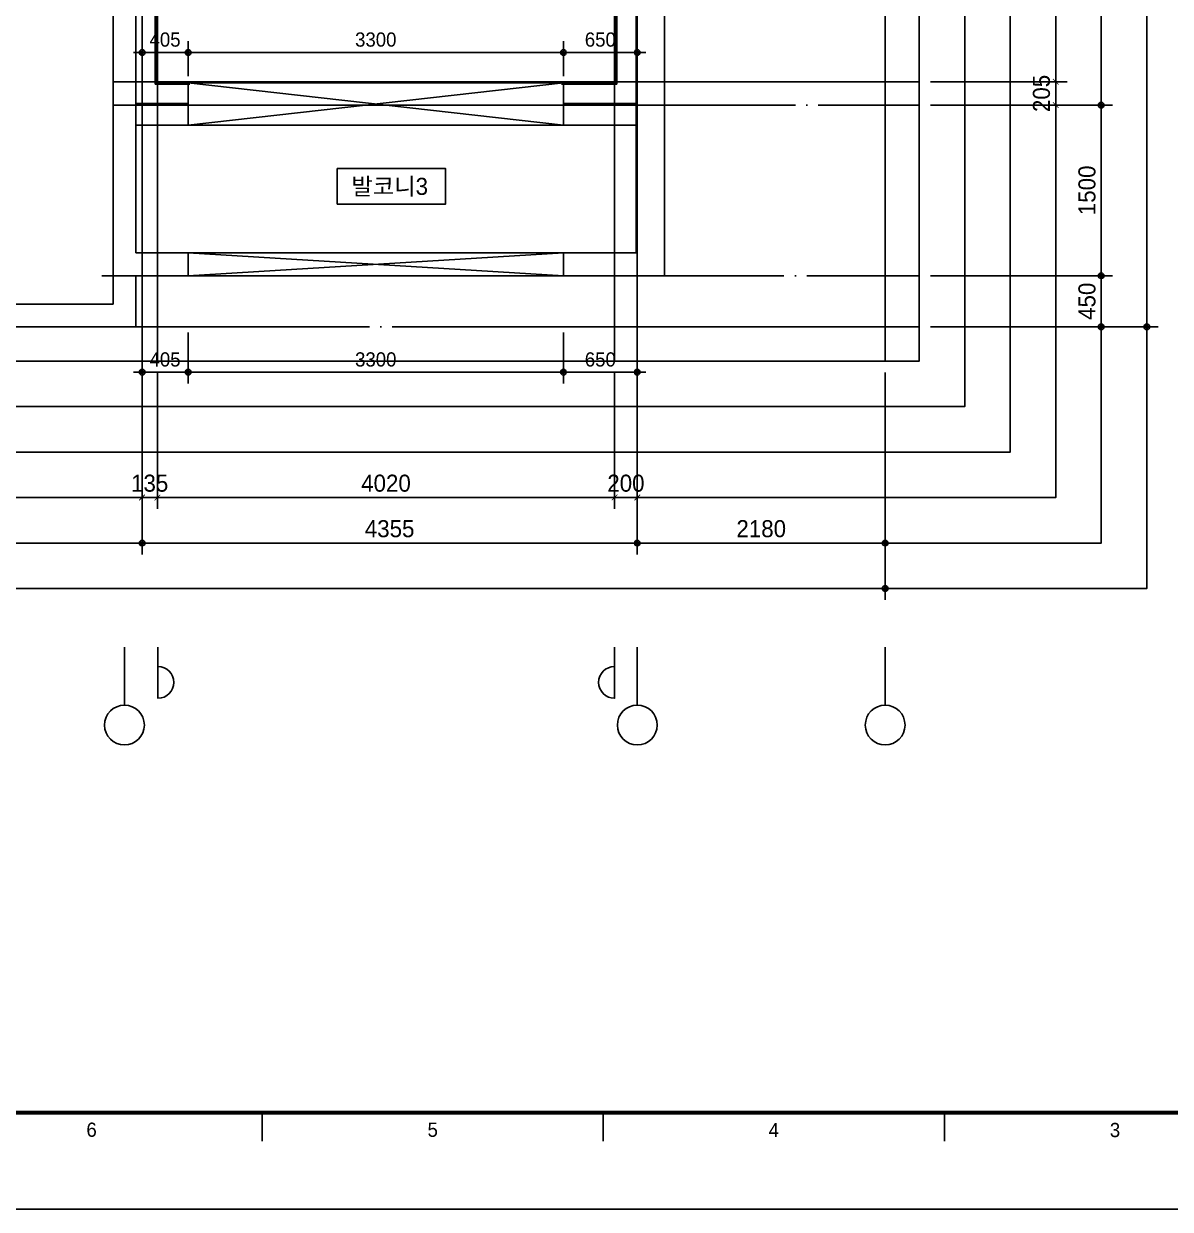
# Model space of a CAD drawing. Header units: millimetres. Extents: x 0 to 92204, y -190080 to 23760.
# Drawn here: x 24953 to 35036, y -100980 to -90558 of the extents above; entities that cross this region are included whole.
import ezdxf
from ezdxf.enums import TextEntityAlignment as Align

# ---------------------------------------------------------------- set-up
doc = ezdxf.new("R2010")
doc.units = ezdxf.units.MM
doc.header["$LTSCALE"] = 100
doc.linetypes.add('AUDIT_D_220706163347-0', pattern=[0])
doc.linetypes.add('CEN', pattern=[62, 60, -1, 0, -1])
doc.layers.get('defpoints').update_dxf_attribs({"color": 139})
for name, color, linetype in [('A-치수', 7, 'AUDIT_D_220706163347-0'), ('AA-BORD-FORM', 7, 'Continuous'), ('AA-BORD-TEXT', 3, 'Continuous'), ('AA-XXXX-DIMS', 7, 'Continuous'), ('CEN_CON', 1, 'CEN'), ('CEN_WALL', 12, 'CEN'), ('CONC', 2, 'Continuous'), ('DIM', 7, 'AUDIT_D_220706163347-0'), ('ELE3_CON', 7, 'Continuous'), ('MC', 135, 'Continuous'), ('WAL', 3, 'Continuous'), ('WAL_DRY', 7, 'Continuous'), ('실명', 3, 'AUDIT_D_220706163347-0'), ('실명박스', 7, 'AUDIT_D_220706163347-0'), ('창호-open', 4, 'Continuous')]:
    doc.layers.add(name, color=color, linetype=linetype)
doc.styles.add('HAUD01', font='Dotum.ttf')
doc.styles.add('돋움', font='Dotum.ttf')
doc.styles.add('맑은고딕', font='malgun.ttf', dxfattribs={"width": 0.9})
doc.dimstyles.new('DIM-50', dxfattribs={"dimscale": 50, "dimtxt": 3, "dimasz": 1, "dimexe": 2, "dimexo": 2, "dimgap": 1, "dimtad": 1, "dimdec": 0, "dimzin": 0, "dimdsep": 46, "dimtxsty": '맑은고딕', "dimblk1": 'DIMDOT', "dimblk2": 'DIMDOT', "dimsah": 1, "dimcen": 0.09, "dimdle": 2, "dimclrd": 7, "dimclre": 7, "dimclrt": 3, "dimadec": 0, "dimazin": 0, "dimtfac": 1, "dimtdec": 0, "dimtix": 1, "dimtmove": 2, "dimatfit": 3, "dimldrblk": 'DIMDOT', "dimfxl": 1, "dimtolj": 1, "dimtzin": 0, "dimarcsym": 0})
doc.dimstyles.new('MCDIM-50', dxfattribs={"dimscale": 50, "dimtxt": 3, "dimasz": 1, "dimexe": 2, "dimexo": 2, "dimgap": 1, "dimtad": 1, "dimdec": 0, "dimzin": 0, "dimdsep": 46, "dimtxsty": '맑은고딕', "dimblk1": 'ARCHTICK', "dimblk2": 'ARCHTICK', "dimsah": 1, "dimcen": 0.09, "dimdle": 2, "dimclrd": 7, "dimclre": 7, "dimclrt": 3, "dimadec": 0, "dimazin": 0, "dimtfac": 1, "dimtdec": 0, "dimtix": 1, "dimtmove": 2, "dimatfit": 3, "dimldrblk": 'ARCHTICK', "dimfxl": 1, "dimtolj": 1, "dimtzin": 0, "dimarcsym": 0})
doc.dimstyles.new('내부100', dxfattribs={"dimscale": 50, "dimtxt": 2.5, "dimasz": 1, "dimexe": 2, "dimexo": 1, "dimgap": 1, "dimtad": 1, "dimdec": 0, "dimzin": 0, "dimdsep": 46, "dimtxsty": '돋움', "dimblk1": 'DIMDOT', "dimblk2": 'DIMDOT', "dimsah": 1, "dimcen": 0.09, "dimdle": 2, "dimclrd": 7, "dimclre": 7, "dimclrt": 3, "dimadec": 0, "dimazin": 0, "dimtfac": 1, "dimtdec": 0, "dimtix": 1, "dimtmove": 2, "dimatfit": 3, "dimldrblk": 'DIMDOT', "dimfxl": 1, "dimtolj": 1, "dimtzin": 0, "dimarcsym": 0})

# ---------------------------------------------------------------- blocks, each defined once
blk = doc.blocks.new('U-121B(기본)1', base_point=(-58207, -129496))
at = {"layer": 'CEN_CON'}
for p, q in [((-58207, -114241), (-58207, -129796)), ((-60387, -129796), (-60387, -120476)), ((-64742, -129796), (-64742, -125371)), ((-65097, -129046), (-57907, -129046)), ((-68742, -129496), (-57907, -129496))]:
    blk.add_line(p, q, dxfattribs=at)
at = {"layer": 'CEN_WALL'}
blk.add_line((-64997, -127546), (-57907, -127546), dxfattribs=at)
at = {"layer": 'CONC'}
for p, q in [((-60397, -124336), (-60397, -128846)), ((-64797, -128846), (-64797, -125661)), ((-64997, -129046), (-64997, -125861)), ((-60147, -126346), (-60147, -129046)), ((-64797, -128846), (-64337, -128846)), ((-64337, -128846), (-64337, -129046)), ((-61037, -128846), (-60397, -128846)), ((-61037, -128846), (-61037, -129046)), ((-64997, -129046), (-64337, -129046)), ((-61037, -129046), (-60147, -129046))]:
    blk.add_line(p, q, dxfattribs=at)
at = {"layer": 'ELE3_CON'}
for p, q in [((-61037, -128846), (-64337, -128846)), ((-64997, -129296), (-64997, -129046)), ((-64797, -129496), (-64797, -129046)), ((-64997, -129296), (-68617, -129296)), ((-64797, -129496), (-68617, -129496))]:
    blk.add_line(p, q, dxfattribs=at)
at = {"layer": 'MC'}
for p, q in [((-60587, -129796), (-60587, -120476)), ((-64607, -129796), (-64607, -125371)), ((-64997, -127341), (-57907, -127341))]:
    blk.add_line(p, q, dxfattribs=at)
at = {"layer": 'WAL'}
for p, q in [((-64797, -127531), (-64337, -127531)), ((-64337, -127531), (-64337, -127721)), ((-61037, -127531), (-60397, -127531)), ((-61037, -127531), (-61037, -127721)), ((-64797, -127721), (-64337, -127721)), ((-61037, -127721), (-60397, -127721))]:
    blk.add_line(p, q, dxfattribs=at)
at = {"layer": 'WAL_DRY'}
for p, q in [((-60577, -127351), (-60577, -124336)), ((-60567, -127361), (-60567, -124346)), ((-64617, -125481), (-64617, -127351)), ((-64627, -125491), (-64627, -127361)), ((-64617, -127351), (-64322, -127351)), ((-61052, -127351), (-60577, -127351)), ((-64627, -127361), (-64322, -127361)), ((-61052, -127361), (-60567, -127361))]:
    blk.add_line(p, q, dxfattribs=at)
blk = doc.blocks.new('DIMDOT')
at = {"layer": 'AA-XXXX-DIMS'}
for p, q in [((-1.5, 0), (1.5, 0)), ((0, -1.5), (0, 1.5))]:
    blk.add_line(p, q, dxfattribs=at)
for radius in [0.5, 0.25]:
    blk.add_circle((0, 0), radius, dxfattribs=at)
blk = doc.blocks.new('*D2605')
at = {"layer": 'defpoints', "color": 0, "transparency": 16777216}
for p in [(21994, -117283), (25994, -117283), (25994, -118883)]:
    blk.add_point(p, dxfattribs=at)
at = {"layer": 'DIM', "color": 7, "lineweight": -2, "transparency": 16777216}
for p, q in [((21994, -117383), (21994, -118983)), ((25994, -117383), (25994, -118983)), ((22044, -118883), (25944, -118883))]:
    blk.add_line(p, q, dxfattribs=at)
at = {"layer": 'DIM', "color": 7, "lineweight": -2, "transparency": 16777216, "xscale": 50, "yscale": 50, "zscale": 50, "rotation": 180}
blk.add_blockref('DIMDOT', (21994, -118883), dxfattribs=at)
at = {"layer": 'DIM', "color": 7, "lineweight": -2, "transparency": 16777216, "xscale": 50, "yscale": 50, "zscale": 50}
blk.add_blockref('DIMDOT', (25994, -118883), dxfattribs=at)
at = {"layer": 'DIM', "color": 3, "transparency": 16777216, "insert": (23994, -118758), "char_height": 150, "attachment_point": 5, "style": 'HAUD01'}
blk.add_mtext('\\A1;4000', dxfattribs=at)
blk = doc.blocks.new('*D2606')
at = {"layer": 'defpoints', "color": 0, "transparency": 16777216}
for p in [(25994, -117283), (30349, -117283), (30349, -118883)]:
    blk.add_point(p, dxfattribs=at)
at = {"layer": 'DIM', "color": 7, "lineweight": -2, "transparency": 16777216}
for p, q in [((25994, -117383), (25994, -118983)), ((30349, -117383), (30349, -118983)), ((26044, -118883), (30299, -118883))]:
    blk.add_line(p, q, dxfattribs=at)
at = {"layer": 'DIM', "color": 7, "lineweight": -2, "transparency": 16777216, "xscale": 50, "yscale": 50, "zscale": 50, "rotation": 180}
blk.add_blockref('DIMDOT', (25994, -118883), dxfattribs=at)
at = {"layer": 'DIM', "color": 7, "lineweight": -2, "transparency": 16777216, "xscale": 50, "yscale": 50, "zscale": 50}
blk.add_blockref('DIMDOT', (30349, -118883), dxfattribs=at)
at = {"layer": 'DIM', "color": 3, "transparency": 16777216, "insert": (28171, -118758), "char_height": 150, "attachment_point": 5, "style": 'HAUD01'}
blk.add_mtext('\\A1;4355', dxfattribs=at)
blk = doc.blocks.new('*D2607')
at = {"layer": 'defpoints', "color": 0, "transparency": 16777216}
for p in [(30349, -117283), (32529, -117283), (32529, -118883)]:
    blk.add_point(p, dxfattribs=at)
at = {"layer": 'DIM', "color": 7, "lineweight": -2, "transparency": 16777216}
for p, q in [((30349, -117383), (30349, -118983)), ((32529, -117383), (32529, -118983)), ((30399, -118883), (32479, -118883))]:
    blk.add_line(p, q, dxfattribs=at)
at = {"layer": 'DIM', "color": 7, "lineweight": -2, "transparency": 16777216, "xscale": 50, "yscale": 50, "zscale": 50, "rotation": 180}
blk.add_blockref('DIMDOT', (30349, -118883), dxfattribs=at)
at = {"layer": 'DIM', "color": 7, "lineweight": -2, "transparency": 16777216, "xscale": 50, "yscale": 50, "zscale": 50}
blk.add_blockref('DIMDOT', (32529, -118883), dxfattribs=at)
at = {"layer": 'DIM', "color": 3, "transparency": 16777216, "insert": (31439, -118758), "char_height": 150, "attachment_point": 5, "style": 'HAUD01'}
blk.add_mtext('\\A1;2180', dxfattribs=at)
blk = doc.blocks.new('*D2608')
at = {"layer": 'defpoints', "color": 0, "transparency": 16777216}
for p in [(7964, -117283), (32529, -117283), (32529, -119283)]:
    blk.add_point(p, dxfattribs=at)
at = {"layer": 'DIM', "color": 7, "lineweight": -2, "transparency": 16777216}
for p, q in [((7964, -117383), (7964, -119383)), ((32529, -117383), (32529, -119383)), ((8014, -119283), (32479, -119283))]:
    blk.add_line(p, q, dxfattribs=at)
at = {"layer": 'DIM', "color": 7, "lineweight": -2, "transparency": 16777216, "xscale": 50, "yscale": 50, "zscale": 50, "rotation": 180}
blk.add_blockref('DIMDOT', (7964, -119283), dxfattribs=at)
at = {"layer": 'DIM', "color": 7, "lineweight": -2, "transparency": 16777216, "xscale": 50, "yscale": 50, "zscale": 50}
blk.add_blockref('DIMDOT', (32529, -119283), dxfattribs=at)
at = {"layer": 'DIM', "color": 3, "transparency": 16777216, "insert": (20246, -119158), "char_height": 150, "attachment_point": 5, "style": 'HAUD01'}
blk.add_mtext('\\A1;24565', dxfattribs=at)
blk = doc.blocks.new('_ArchTick')
at = {"color": 0, "linetype": 'ByBlock', "const_width": 0.15}
blk.add_lwpolyline([(-0.5, -0.5), (0.5, 0.5)], dxfattribs=at)
blk = doc.blocks.new('*D2621')
at = {"layer": 'defpoints', "color": 0, "linetype": 'ByBlock', "transparency": 16777216}
for p in [(25994, -117283), (26129, -117283), (26129, -118483)]:
    blk.add_point(p, dxfattribs=at)
at = {"layer": 'DIM', "color": 7, "linetype": 'ByBlock', "lineweight": -2, "transparency": 16777216}
for p, q in [((25994, -117383), (25994, -118583)), ((26129, -117383), (26129, -118583)), ((25994, -118483), (25944, -118483)), ((25994, -118483), (26129, -118483)), ((26129, -118483), (26179, -118483))]:
    blk.add_line(p, q, dxfattribs=at)
at = {"layer": 'DIM', "color": 7, "linetype": 'ByBlock', "lineweight": -2, "transparency": 16777216, "xscale": 50, "yscale": 50, "zscale": 50}
blk.add_blockref('_ArchTick', (25994, -118483), dxfattribs=at)
at = {"layer": 'DIM', "color": 7, "linetype": 'ByBlock', "lineweight": -2, "transparency": 16777216, "xscale": 50, "yscale": 50, "zscale": 50, "rotation": 180}
blk.add_blockref('_ArchTick', (26129, -118483), dxfattribs=at)
at = {"layer": 'DIM', "color": 3, "linetype": 'ByBlock', "transparency": 16777216, "insert": (26061, -118358), "char_height": 150, "attachment_point": 5, "style": 'HAUD01'}
blk.add_mtext('\\A1;135', dxfattribs=at)
blk = doc.blocks.new('*D2622')
at = {"layer": 'defpoints', "color": 0, "linetype": 'ByBlock', "transparency": 16777216}
for p in [(26129, -117283), (30149, -117283), (30149, -118483)]:
    blk.add_point(p, dxfattribs=at)
at = {"layer": 'DIM', "color": 7, "linetype": 'ByBlock', "lineweight": -2, "transparency": 16777216}
for p, q in [((26129, -117383), (26129, -118583)), ((30149, -117383), (30149, -118583)), ((26029, -118483), (30249, -118483))]:
    blk.add_line(p, q, dxfattribs=at)
at = {"layer": 'DIM', "color": 7, "linetype": 'ByBlock', "lineweight": -2, "transparency": 16777216, "xscale": 50, "yscale": 50, "zscale": 50, "rotation": 180}
blk.add_blockref('_ArchTick', (26129, -118483), dxfattribs=at)
at = {"layer": 'DIM', "color": 7, "linetype": 'ByBlock', "lineweight": -2, "transparency": 16777216, "xscale": 50, "yscale": 50, "zscale": 50}
blk.add_blockref('_ArchTick', (30149, -118483), dxfattribs=at)
at = {"layer": 'DIM', "color": 3, "linetype": 'ByBlock', "transparency": 16777216, "insert": (28139, -118358), "char_height": 150, "attachment_point": 5, "style": 'HAUD01'}
blk.add_mtext('\\A1;4020', dxfattribs=at)
blk = doc.blocks.new('*D2623')
at = {"layer": 'defpoints', "color": 0, "linetype": 'ByBlock', "transparency": 16777216}
for p in [(30149, -117283), (30349, -117283), (30349, -118483)]:
    blk.add_point(p, dxfattribs=at)
at = {"layer": 'DIM', "color": 7, "linetype": 'ByBlock', "lineweight": -2, "transparency": 16777216}
for p, q in [((30149, -117383), (30149, -118583)), ((30349, -117383), (30349, -118583)), ((30149, -118483), (30099, -118483)), ((30149, -118483), (30349, -118483)), ((30349, -118483), (30399, -118483))]:
    blk.add_line(p, q, dxfattribs=at)
at = {"layer": 'DIM', "color": 7, "linetype": 'ByBlock', "lineweight": -2, "transparency": 16777216, "xscale": 50, "yscale": 50, "zscale": 50}
blk.add_blockref('_ArchTick', (30149, -118483), dxfattribs=at)
at = {"layer": 'DIM', "color": 7, "linetype": 'ByBlock', "lineweight": -2, "transparency": 16777216, "xscale": 50, "yscale": 50, "zscale": 50, "rotation": 180}
blk.add_blockref('_ArchTick', (30349, -118483), dxfattribs=at)
at = {"layer": 'DIM', "color": 3, "linetype": 'ByBlock', "transparency": 16777216, "insert": (30249, -118358), "char_height": 150, "attachment_point": 5, "style": 'HAUD01'}
blk.add_mtext('\\A1;200', dxfattribs=at)
blk = doc.blocks.new('*D2624')
at = {"layer": 'defpoints', "color": 0, "transparency": 16777216}
for p in [(32829, -115033), (34429, -115033), (32829, -116533)]:
    blk.add_point(p, dxfattribs=at)
at = {"layer": 'DIM', "color": 7, "lineweight": -2, "transparency": 16777216}
for p, q in [((32929, -115033), (34529, -115033)), ((34429, -116483), (34429, -115083)), ((32929, -116533), (34529, -116533))]:
    blk.add_line(p, q, dxfattribs=at)
at = {"layer": 'DIM', "color": 7, "lineweight": -2, "transparency": 16777216, "xscale": 50, "yscale": 50, "zscale": 50}
for p, rotation in [((34429, -115033), 90), ((34429, -116533), 270)]:
    blk.add_blockref('DIMDOT', p, dxfattribs=dict(at, rotation=rotation))
at = {"layer": 'DIM', "color": 3, "transparency": 16777216, "insert": (34304, -115783), "char_height": 150, "attachment_point": 5, "rotation": 90, "style": 'HAUD01'}
blk.add_mtext('\\A1;1500', dxfattribs=at)
blk = doc.blocks.new('*D2625')
at = {"layer": 'defpoints', "color": 0, "transparency": 16777216}
for p in [(32829, -110708), (34429, -110708), (32829, -115033)]:
    blk.add_point(p, dxfattribs=at)
at = {"layer": 'DIM', "color": 7, "lineweight": -2, "transparency": 16777216}
for p, q in [((32929, -110708), (34529, -110708)), ((34429, -114983), (34429, -110758)), ((32929, -115033), (34529, -115033))]:
    blk.add_line(p, q, dxfattribs=at)
at = {"layer": 'DIM', "color": 7, "lineweight": -2, "transparency": 16777216, "xscale": 50, "yscale": 50, "zscale": 50}
for p, rotation in [((34429, -110708), 90), ((34429, -115033), 270)]:
    blk.add_blockref('DIMDOT', p, dxfattribs=dict(at, rotation=rotation))
at = {"layer": 'DIM', "color": 3, "transparency": 16777216, "insert": (34304, -112871), "char_height": 150, "attachment_point": 5, "rotation": 90, "style": 'HAUD01'}
blk.add_mtext('\\A1;4325', dxfattribs=at)
blk = doc.blocks.new('*D2629')
at = {"layer": 'defpoints', "color": 0, "transparency": 16777216}
for p in [(32824, -101828), (34829, -101828), (32829, -116983)]:
    blk.add_point(p, dxfattribs=at)
at = {"layer": 'DIM', "color": 7, "lineweight": -2, "transparency": 16777216}
for p, q in [((32924, -101828), (34929, -101828)), ((34829, -116933), (34829, -101878)), ((32929, -116983), (34929, -116983))]:
    blk.add_line(p, q, dxfattribs=at)
at = {"layer": 'DIM', "color": 7, "lineweight": -2, "transparency": 16777216, "xscale": 50, "yscale": 50, "zscale": 50}
for p, rotation in [((34829, -101828), 90), ((34829, -116983), 270)]:
    blk.add_blockref('DIMDOT', p, dxfattribs=dict(at, rotation=rotation))
at = {"layer": 'DIM', "color": 3, "transparency": 16777216, "insert": (34701, -108361), "char_height": 150, "attachment_point": 5, "rotation": 90, "style": 'HAUD01'}
blk.add_mtext('\\A1;15155', dxfattribs=at)
blk = doc.blocks.new('*D2630')
at = {"layer": 'defpoints', "color": 0, "linetype": 'ByBlock', "transparency": 16777216}
for p in [(32829, -114828), (34029, -114828), (32829, -115033)]:
    blk.add_point(p, dxfattribs=at)
at = {"layer": 'DIM', "color": 7, "linetype": 'ByBlock', "lineweight": -2, "transparency": 16777216}
for p, q in [((32929, -114828), (34129, -114828)), ((34029, -114828), (34029, -114778)), ((34029, -115033), (34029, -114828)), ((32929, -115033), (34129, -115033)), ((34029, -115033), (34029, -115083))]:
    blk.add_line(p, q, dxfattribs=at)
at = {"layer": 'DIM', "color": 7, "linetype": 'ByBlock', "lineweight": -2, "transparency": 16777216, "xscale": 50, "yscale": 50, "zscale": 50}
for p, rotation in [((34029, -114828), 270), ((34029, -115033), 90)]:
    blk.add_blockref('_ArchTick', p, dxfattribs=dict(at, rotation=rotation))
at = {"layer": 'DIM', "color": 3, "linetype": 'ByBlock', "transparency": 16777216, "insert": (33904, -114931), "char_height": 150, "attachment_point": 5, "rotation": 90, "style": 'HAUD01'}
blk.add_mtext('\\A1;205', dxfattribs=at)
blk = doc.blocks.new('*D2631')
at = {"layer": 'defpoints', "color": 0, "linetype": 'ByBlock', "transparency": 16777216}
for p in [(32829, -110913), (34029, -110913), (32829, -114828)]:
    blk.add_point(p, dxfattribs=at)
at = {"layer": 'DIM', "color": 7, "linetype": 'ByBlock', "lineweight": -2, "transparency": 16777216}
for p, q in [((34029, -114928), (34029, -110813)), ((32929, -110913), (34129, -110913)), ((32929, -114828), (34129, -114828))]:
    blk.add_line(p, q, dxfattribs=at)
at = {"layer": 'DIM', "color": 7, "linetype": 'ByBlock', "lineweight": -2, "transparency": 16777216, "xscale": 50, "yscale": 50, "zscale": 50}
for p, rotation in [((34029, -110913), 90), ((34029, -114828), 270)]:
    blk.add_blockref('_ArchTick', p, dxfattribs=dict(at, rotation=rotation))
at = {"layer": 'DIM', "color": 3, "linetype": 'ByBlock', "transparency": 16777216, "insert": (33904, -112871), "char_height": 150, "attachment_point": 5, "rotation": 90, "style": 'HAUD01'}
blk.add_mtext('\\A1;3915', dxfattribs=at)
blk = doc.blocks.new('중심')
at = {"layer": 'DIM'}
blk.add_line((-350, 0), (0, 0), dxfattribs=at)
blk.add_circle((-470, 0), 120, dxfattribs=at)
blk = doc.blocks.new('*D3078')
at = {"layer": 'defpoints', "color": 0, "transparency": 16777216}
for p in [(32829, -116533), (34429, -116533), (32829, -116983)]:
    blk.add_point(p, dxfattribs=at)
at = {"layer": 'DIM', "color": 7, "lineweight": -2, "transparency": 16777216}
for p, q in [((32929, -116533), (34529, -116533)), ((34429, -116933), (34429, -116583)), ((32929, -116983), (34529, -116983))]:
    blk.add_line(p, q, dxfattribs=at)
at = {"layer": 'DIM', "color": 7, "lineweight": -2, "transparency": 16777216, "xscale": 50, "yscale": 50, "zscale": 50}
for p, rotation in [((34429, -116533), 90), ((34429, -116983), 270)]:
    blk.add_blockref('DIMDOT', p, dxfattribs=dict(at, rotation=rotation))
at = {"layer": 'DIM', "color": 3, "transparency": 16777216, "insert": (34304, -116758), "char_height": 150, "attachment_point": 5, "rotation": 90, "style": 'HAUD01'}
blk.add_mtext('\\A1;450', dxfattribs=at)
blk = doc.blocks.new('XR-FORM 청주월명')
at = {"layer": 'AA-BORD-FORM', "color": 2}
for p, q in [((541, 17), (541, 12)), ((601, 17), (601, 12)), ((661, 17), (661, 12))]:
    blk.add_line(p, q, dxfattribs=at)
at = {"layer": 'AA-BORD-FORM', "color": 1}
blk.add_lwpolyline([(0, 0), (841, 0), (841, 594), (0, 594)], close=True, dxfattribs=at)
at = {"layer": 'AA-BORD-FORM', "color": 2, "const_width": 0.682}
blk.add_lwpolyline([(21, 17), (21, 577), (821, 577), (821, 17)], close=True, dxfattribs=at)
at = {"layer": 'AA-BORD-TEXT', "color": 7, "style": 'HAUD01'}
for s, p in [('6', (511, 13.99)), ('5', (571, 13.99)), ('4', (631, 13.95)), ('3', (691, 13.94))]:
    blk.add_text(s, height=2.5, dxfattribs=at).set_placement(p, align=Align.MIDDLE_CENTER)
blk = doc.blocks.new('*D805')
at = {"layer": 'defpoints', "color": 0, "transparency": 16777216}
for p in [(25994, -93223), (26399, -93223), (26399, -93622)]:
    blk.add_point(p, dxfattribs=at)
at = {"layer": 'DIM', "color": 7, "lineweight": -2, "transparency": 16777216}
for p, q in [((25994, -93273), (25994, -93722)), ((26399, -93273), (26399, -93722)), ((26044, -93622), (26349, -93622))]:
    blk.add_line(p, q, dxfattribs=at)
at = {"layer": 'DIM', "color": 7, "lineweight": -2, "transparency": 16777216, "xscale": 50, "yscale": 50, "zscale": 50, "rotation": 180}
blk.add_blockref('DIMDOT', (25994, -93622), dxfattribs=at)
at = {"layer": 'DIM', "color": 7, "lineweight": -2, "transparency": 16777216, "xscale": 50, "yscale": 50, "zscale": 50}
blk.add_blockref('DIMDOT', (26399, -93622), dxfattribs=at)
at = {"layer": 'DIM', "color": 3, "transparency": 16777216, "insert": (26196, -93510), "char_height": 125, "attachment_point": 5, "style": '돋움'}
blk.add_mtext('\\A1;405', dxfattribs=at)
blk = doc.blocks.new('*D806')
at = {"layer": 'defpoints', "color": 0, "transparency": 16777216}
for p in [(26399, -93223), (29699, -93223), (29699, -93622)]:
    blk.add_point(p, dxfattribs=at)
at = {"layer": 'DIM', "color": 7, "lineweight": -2, "transparency": 16777216}
for p, q in [((26399, -93273), (26399, -93722)), ((29699, -93273), (29699, -93722)), ((26449, -93622), (29649, -93622))]:
    blk.add_line(p, q, dxfattribs=at)
at = {"layer": 'DIM', "color": 7, "lineweight": -2, "transparency": 16777216, "xscale": 50, "yscale": 50, "zscale": 50, "rotation": 180}
blk.add_blockref('DIMDOT', (26399, -93622), dxfattribs=at)
at = {"layer": 'DIM', "color": 7, "lineweight": -2, "transparency": 16777216, "xscale": 50, "yscale": 50, "zscale": 50}
blk.add_blockref('DIMDOT', (29699, -93622), dxfattribs=at)
at = {"layer": 'DIM', "color": 3, "transparency": 16777216, "insert": (28049, -93510), "char_height": 125, "attachment_point": 5, "style": '돋움'}
blk.add_mtext('\\A1;3300', dxfattribs=at)
blk = doc.blocks.new('*D807')
at = {"layer": 'defpoints', "color": 0, "transparency": 16777216}
for p in [(29699, -93223), (30349, -93223), (30349, -93622)]:
    blk.add_point(p, dxfattribs=at)
at = {"layer": 'DIM', "color": 7, "lineweight": -2, "transparency": 16777216}
for p, q in [((29699, -93273), (29699, -93722)), ((30349, -93273), (30349, -93722)), ((29749, -93622), (30299, -93622))]:
    blk.add_line(p, q, dxfattribs=at)
at = {"layer": 'DIM', "color": 7, "lineweight": -2, "transparency": 16777216, "xscale": 50, "yscale": 50, "zscale": 50, "rotation": 180}
blk.add_blockref('DIMDOT', (29699, -93622), dxfattribs=at)
at = {"layer": 'DIM', "color": 7, "lineweight": -2, "transparency": 16777216, "xscale": 50, "yscale": 50, "zscale": 50}
blk.add_blockref('DIMDOT', (30349, -93622), dxfattribs=at)
at = {"layer": 'DIM', "color": 3, "transparency": 16777216, "insert": (30024, -93510), "char_height": 125, "attachment_point": 5, "style": '돋움'}
blk.add_mtext('\\A1;650', dxfattribs=at)
blk = doc.blocks.new('*D820')
at = {"layer": 'defpoints', "color": 0, "transparency": 16777216}
for p in [(26399, -90810), (25994, -91068), (26399, -91068)]:
    blk.add_point(p, dxfattribs=at)
at = {"layer": 'DIM', "color": 7, "lineweight": -2, "transparency": 16777216}
for p, q in [((25994, -91018), (25994, -90710)), ((26399, -91018), (26399, -90710)), ((26044, -90810), (26349, -90810))]:
    blk.add_line(p, q, dxfattribs=at)
at = {"layer": 'DIM', "color": 7, "lineweight": -2, "transparency": 16777216, "xscale": 50, "yscale": 50, "zscale": 50, "rotation": 180}
blk.add_blockref('DIMDOT', (25994, -90810), dxfattribs=at)
at = {"layer": 'DIM', "color": 7, "lineweight": -2, "transparency": 16777216, "xscale": 50, "yscale": 50, "zscale": 50}
blk.add_blockref('DIMDOT', (26399, -90810), dxfattribs=at)
at = {"layer": 'DIM', "color": 3, "transparency": 16777216, "insert": (26196, -90698), "char_height": 125, "attachment_point": 5, "style": '돋움'}
blk.add_mtext('\\A1;405', dxfattribs=at)
blk = doc.blocks.new('*D821')
at = {"layer": 'defpoints', "color": 0, "transparency": 16777216}
for p in [(29699, -90810), (26399, -91068), (29699, -91068)]:
    blk.add_point(p, dxfattribs=at)
at = {"layer": 'DIM', "color": 7, "lineweight": -2, "transparency": 16777216}
for p, q in [((26399, -91018), (26399, -90710)), ((29699, -91018), (29699, -90710)), ((26449, -90810), (29649, -90810))]:
    blk.add_line(p, q, dxfattribs=at)
at = {"layer": 'DIM', "color": 7, "lineweight": -2, "transparency": 16777216, "xscale": 50, "yscale": 50, "zscale": 50, "rotation": 180}
blk.add_blockref('DIMDOT', (26399, -90810), dxfattribs=at)
at = {"layer": 'DIM', "color": 7, "lineweight": -2, "transparency": 16777216, "xscale": 50, "yscale": 50, "zscale": 50}
blk.add_blockref('DIMDOT', (29699, -90810), dxfattribs=at)
at = {"layer": 'DIM', "color": 3, "transparency": 16777216, "insert": (28049, -90698), "char_height": 125, "attachment_point": 5, "style": '돋움'}
blk.add_mtext('\\A1;3300', dxfattribs=at)
blk = doc.blocks.new('*D822')
at = {"layer": 'defpoints', "color": 0, "transparency": 16777216}
for p in [(30349, -90810), (29699, -91068), (30349, -91068)]:
    blk.add_point(p, dxfattribs=at)
at = {"layer": 'DIM', "color": 7, "lineweight": -2, "transparency": 16777216}
for p, q in [((29699, -91018), (29699, -90710)), ((30349, -91018), (30349, -90710)), ((29749, -90810), (30299, -90810))]:
    blk.add_line(p, q, dxfattribs=at)
at = {"layer": 'DIM', "color": 7, "lineweight": -2, "transparency": 16777216, "xscale": 50, "yscale": 50, "zscale": 50, "rotation": 180}
blk.add_blockref('DIMDOT', (29699, -90810), dxfattribs=at)
at = {"layer": 'DIM', "color": 7, "lineweight": -2, "transparency": 16777216, "xscale": 50, "yscale": 50, "zscale": 50}
blk.add_blockref('DIMDOT', (30349, -90810), dxfattribs=at)
at = {"layer": 'DIM', "color": 3, "transparency": 16777216, "insert": (30024, -90698), "char_height": 125, "attachment_point": 5, "style": '돋움'}
blk.add_mtext('\\A1;650', dxfattribs=at)
blk = doc.blocks.new('DIM-1108')
at = {"layer": 'DIM'}
for points in [[(26133.9, -119967.8, -1), (26133.9, -120247.8), (26133.9, -119797.8)], [(30148.9, -119967.8, 1), (30148.9, -120247.8), (30148.9, -119797.8)]]:
    blk.add_lwpolyline(points, format="xyb", dxfattribs=at)
at = {"layer": 'A-치수', "xscale": -1.458333333333333, "yscale": 1.458333333333333, "zscale": 1.458333333333333, "rotation": 270}
for p in [(25838.9, -119797.8), (30348.9, -119797.8), (32528.9, -119797.8)]:
    blk.add_blockref('중심', p, dxfattribs=at)
at = {"layer": 'DIM'}
dim = blk.add_linear_dim(base=(34828.9, -101828.4), p1=(32828.9, -116983.4), p2=(32823.9, -101828.4), angle=270, dimstyle='DIM-50', override={"dimscale": 50, "dimtxsty": 'HAUD01'}, dxfattribs=at)
dim.commit()
dim.dimension.update_dxf_attribs({"geometry": '*D2629', "text_midpoint": (34701, -108360.9), "dimtype": 128})
for base, p1, p2, angle, picture, middle in [((34428.9, -110708.4), (32828.9, -115033.4), (32828.9, -110708.4), 270, '*D2625', (34303.8, -112870.9)), ((34428.9, -115033.4), (32828.9, -116533.4), (32828.9, -115033.4), 270, '*D2624', (34303.8, -115783.4)), ((34428.9, -116533.4), (32828.9, -116983.4), (32828.9, -116533.4), 270, '*D3078', (34303.8, -116758.4)), ((32528.9, -119283.4), (7963.9, -117283.4), (32528.9, -117283.4), 180, '*D2608', (20246.4, -119158.3)), ((25993.9, -118883.4), (21993.9, -117283.4), (25993.9, -117283.4), 180, '*D2605', (23993.9, -118758.3)), ((30348.9, -118883.4), (25993.9, -117283.4), (30348.9, -117283.4), 180, '*D2606', (28171.4, -118758.3)), ((32528.9, -118883.4), (30348.9, -117283.4), (32528.9, -117283.4), 180, '*D2607', (31438.9, -118758.3))]:
    dim = blk.add_linear_dim(base=base, p1=p1, p2=p2, angle=angle, dimstyle='DIM-50', override={"dimscale": 50, "dimtxsty": 'HAUD01'}, dxfattribs=at)
    dim.commit()
    dim.dimension.update_dxf_attribs({"geometry": picture, "text_midpoint": middle})
at = {"layer": 'DIM', "linetype": 'ByBlock'}
for base, p1, p2, angle, picture, middle in [((34028.9, -110913.4), (32828.9, -114828.4), (32828.9, -110913.4), 270, '*D2631', (33903.8, -112870.9)), ((34028.9, -114828.4), (32828.9, -115033.4), (32828.9, -114828.4), 270, '*D2630', (33903.8, -114930.9)), ((26128.9, -118483.4), (25993.9, -117283.4), (26128.9, -117283.4), 180, '*D2621', (26061.4, -118358.3)), ((30148.9, -118483.4), (26128.9, -117283.4), (30148.9, -117283.4), 180, '*D2622', (28138.9, -118358.3)), ((30348.9, -118483.4), (30148.9, -117283.4), (30348.9, -117283.4), 180, '*D2623', (30248.9, -118358.3))]:
    dim = blk.add_linear_dim(base=base, p1=p1, p2=p2, angle=angle, dimstyle='MCDIM-50', override={"dimtxsty": 'HAUD01'}, dxfattribs=at)
    dim.commit()
    dim.dimension.update_dxf_attribs({"geometry": picture, "text_midpoint": middle})

msp = doc.modelspace()

# ---------------------------------------------------------------- linework, layer by layer
at = {"layer": 'defpoints'}
for points in [[(4504.1, -75003.4), (34828.9, -75003.4), (34828.9, -95523.4), (4504.1, -95523.4)], [(4904.1, -75403.4), (34428.9, -75403.4), (34428.9, -95123.4), (4904.1, -95123.4)], [(5304.1, -75803.4), (34028.9, -75803.4), (34028.9, -94723.4), (5304.1, -94723.4)], [(5704.1, -76203.4), (33628.9, -76203.4), (33628.9, -94323.4), (5704.1, -94323.4)], [(6104.1, -76603.4), (33228.9, -76603.4), (33228.9, -93923.4), (6104.1, -93923.4)], [(6504.1, -77003.4), (32828.9, -77003.4), (32828.9, -93523.4), (6504.1, -93523.4)]]:
    msp.add_lwpolyline(points, close=True, dxfattribs=at)
at = {"layer": '실명박스'}
msp.add_lwpolyline([(27710.3, -91830.8), (27710.3, -92143.3), (28662.9, -92143.3), (28662.9, -91830.8)], close=True, dxfattribs=at)
at = {"layer": '창호-open'}
for p, q in [((26398.9, -91448.4), (29698.9, -91078.4)), ((26398.9, -91078.4), (29698.9, -91448.4)), ((26398.9, -92773.4), (29698.9, -92573.4)), ((26398.9, -92573.4), (29698.9, -92773.4))]:
    msp.add_line(p, q, dxfattribs=at)
for points in [[(26398.9, -91448.4), (29698.9, -91448.4), (29698.9, -91078.4), (26398.9, -91078.4)], [(26398.9, -92773.4), (29698.9, -92773.4), (29698.9, -92573.4), (26398.9, -92573.4)]]:
    msp.add_lwpolyline(points, close=True, dxfattribs=at)

# ---------------------------------------------------------------- block references
for name, p in [('DIM-1108', (0, 23760)), ('U-121B(기본)1', (32528.9, -93223.4))]:
    msp.add_blockref(name, p)
at = {"xscale": 50, "yscale": 50, "zscale": 50}
msp.add_blockref('XR-FORM 청주월명', (0, -100980), dxfattribs=at)

# ---------------------------------------------------------------- texts
at = {"layer": '실명', "style": 'HAUD01'}
msp.add_text('발코니3', height=150, dxfattribs=at).set_placement((28171.9, -91986), align=Align.MIDDLE)

# ---------------------------------------------------------------- dimensions: what is measured, and where the dimension line sits
at = {"layer": 'DIM'}
for base, p1, p2, angle, picture, middle in [((26398.9, -90810.2), (25993.9, -91068.4), (26398.9, -91068.4), 0, '*D820', (26196.4, -90697.6)), ((29698.9, -90810.2), (26398.9, -91068.4), (29698.9, -91068.4), 0, '*D821', (28048.9, -90697.6)), ((30348.9, -90810.2), (29698.9, -91068.4), (30348.9, -91068.4), 0, '*D822', (30023.9, -90697.6)), ((26398.9, -93622.1), (25993.9, -93223.4), (26398.9, -93223.4), 180, '*D805', (26196.4, -93509.5)), ((29698.9, -93622.1), (26398.9, -93223.4), (29698.9, -93223.4), 180, '*D806', (28048.9, -93509.5)), ((30348.9, -93622.1), (29698.9, -93223.4), (30348.9, -93223.4), 180, '*D807', (30023.9, -93509.5))]:
    dim = msp.add_linear_dim(base=base, p1=p1, p2=p2, angle=angle, dimstyle='내부100', override={"dimscale": 50}, dxfattribs=at)
    dim.commit()
    dim.dimension.update_dxf_attribs({"geometry": picture, "text_midpoint": middle})

doc.saveas('drawing.dxf')
